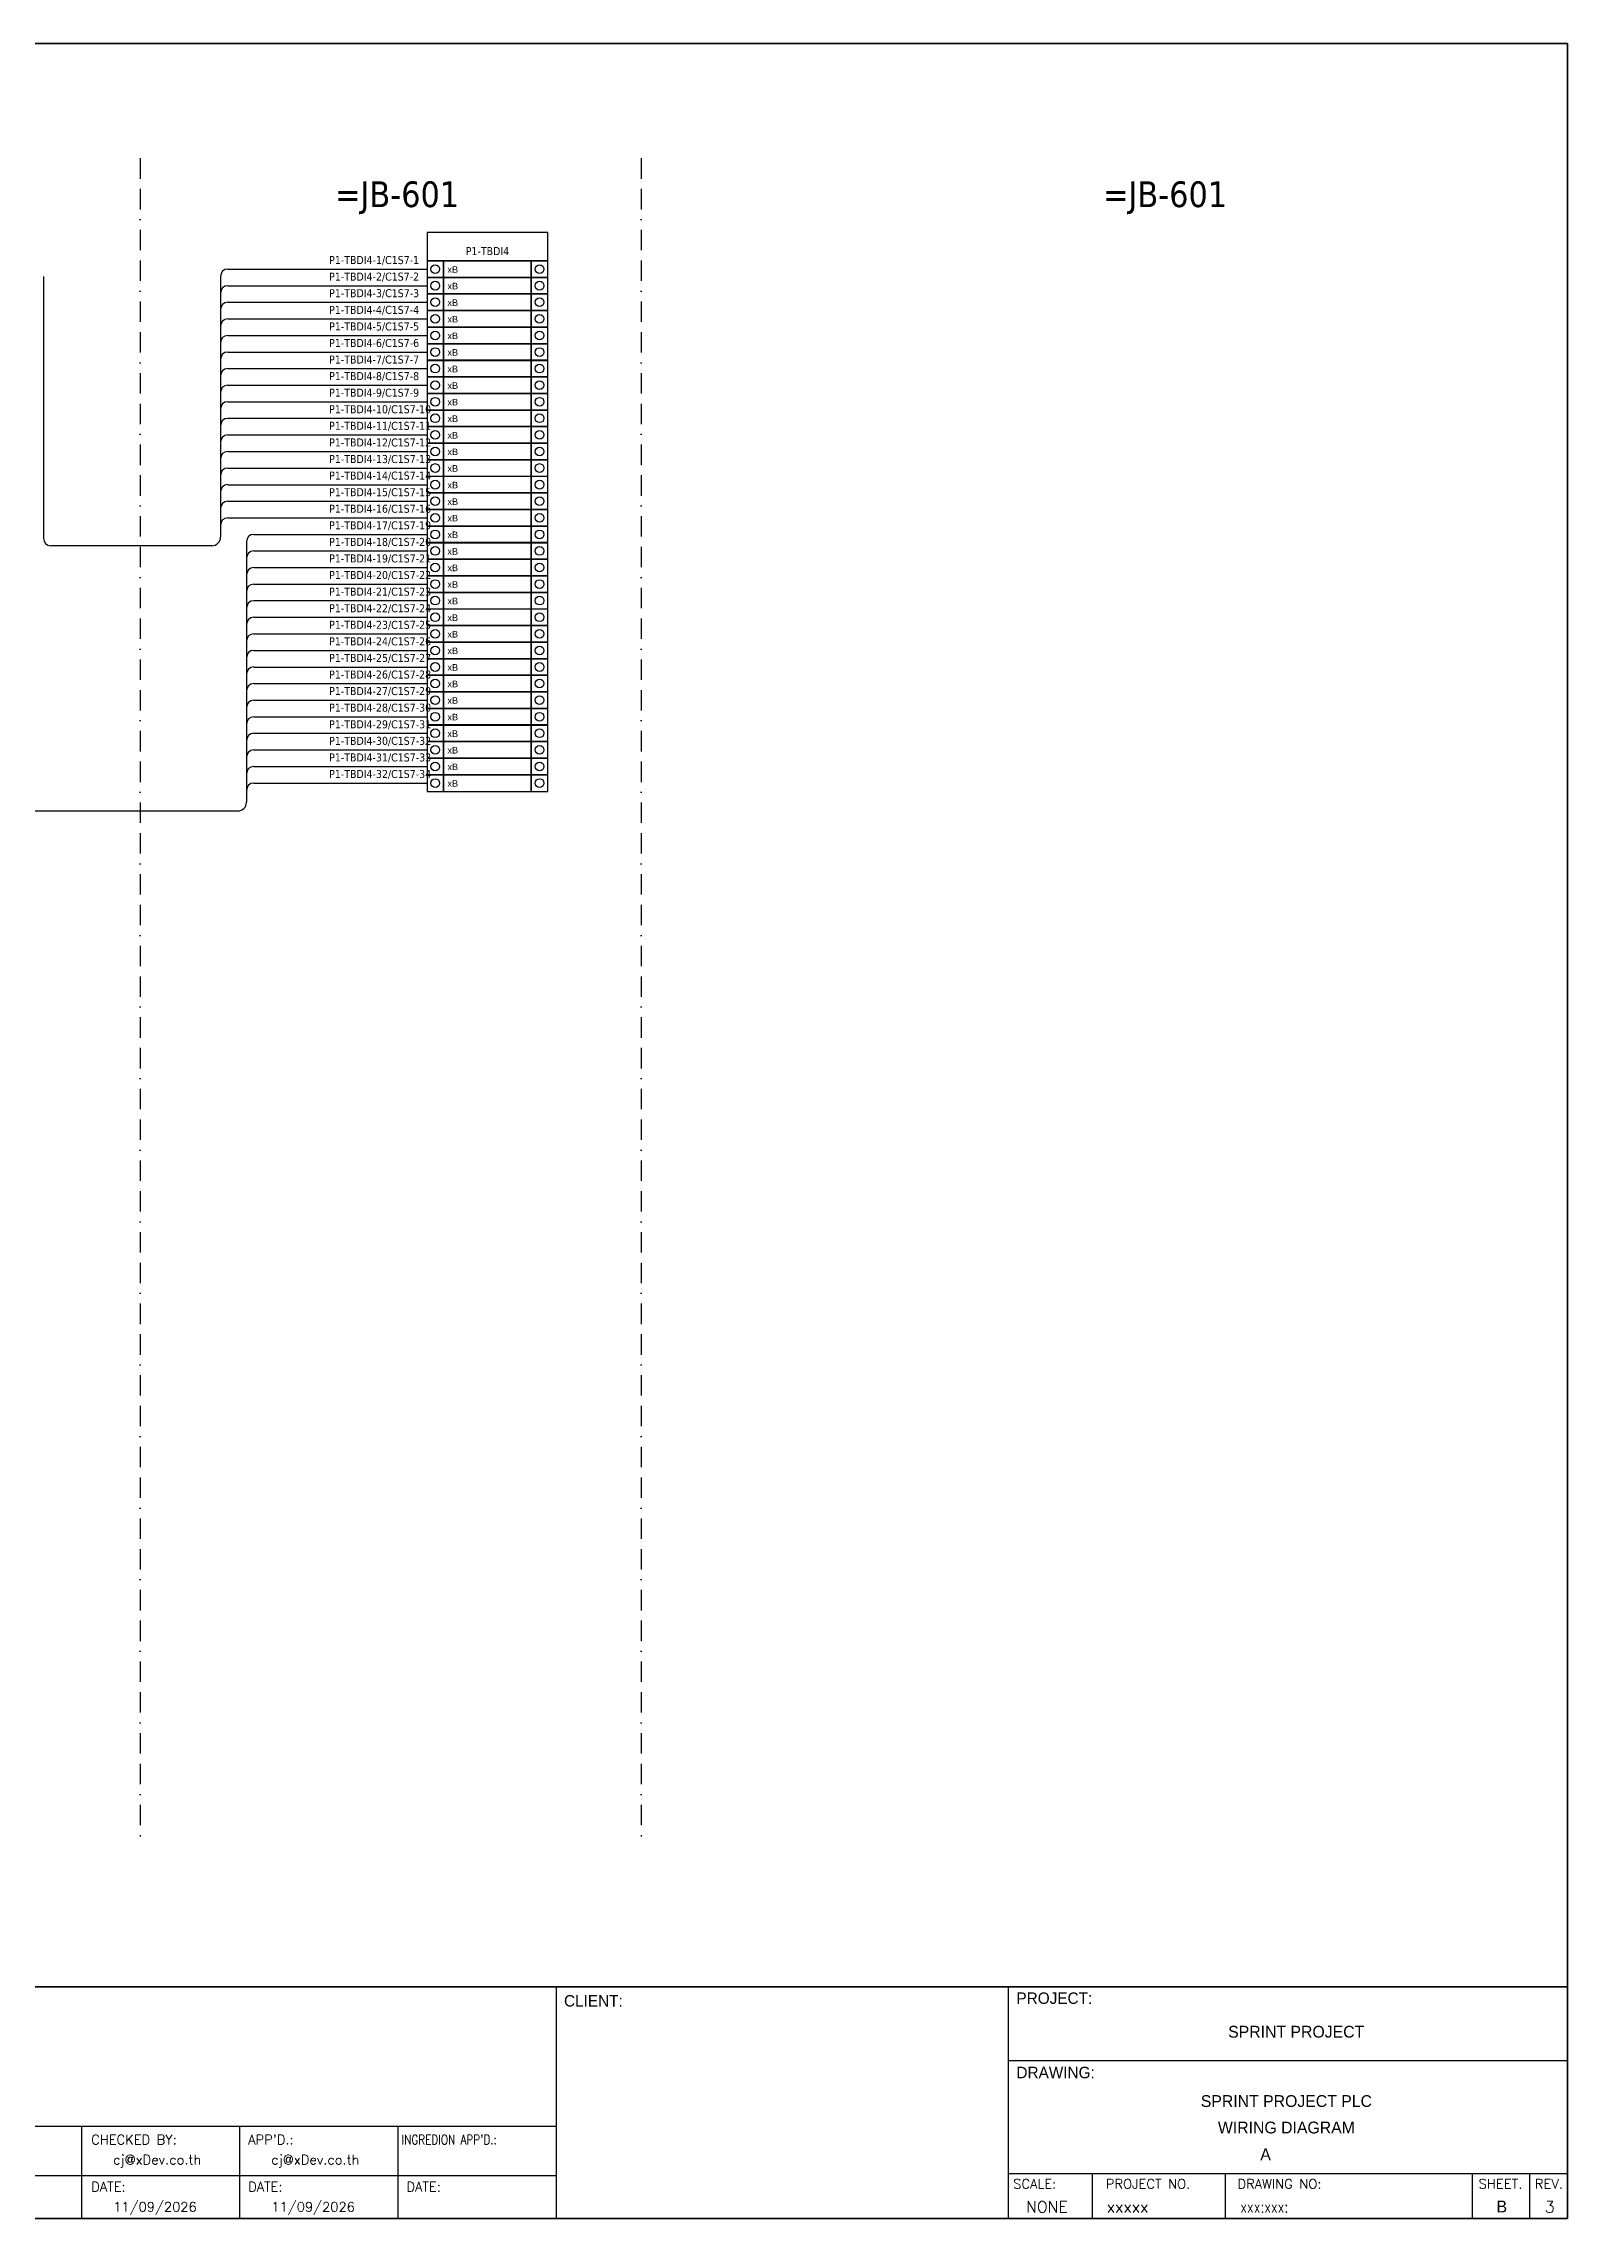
# Model space of a CAD drawing. Header units: millimetres. Extents: x 0 to 54213, y -3004 to 2820.
# Drawn here: x 31351 to 33246, y 0 to 2704 of the extents above; entities that cross this region are included whole.
import ezdxf
from ezdxf.enums import TextEntityAlignment as Align

# ---------------------------------------------------------------- set-up
doc = ezdxf.new("R2010")
doc.units = ezdxf.units.MM
doc.linetypes.add('BORDERX2', pattern=[88.9, 25.4, -12.7, 25.4, -12.7, 0, -12.7])
for name, color, linetype in [('GT_1', 9, 'Continuous'), ('HELPPOINT', 7, 'Continuous'), ('MEMBER', 7, 'Continuous'), ('x01001-FrameArea', 2, 'BORDERX2')]:
    doc.layers.add(name, color=color, linetype=linetype)
doc.layers.add('IE-WIRE', color=7, linetype='Continuous', lineweight=25)
doc.styles.add('HTX11', font='O8111901')
doc.styles.add('ROMANS', font='romans.shx', dxfattribs={"width": 0.85, "height": 25})
doc.styles.get("Standard").update_dxf_attribs({"font": 'arial.ttf'})
doc.styles.add('Tahoma', font='')
doc.styles.get('Tahoma').set_extended_font_data('Tahoma')

# ---------------------------------------------------------------- blocks, each defined once
blk = doc.blocks.new('xTermSingleLayer6')
at = {"color": 7, "ltscale": 25.4}
for points in [[(0, -537), (537, -537), (537, 0), (0, 0)], [(537, -537), (3378, -537), (3378, 0), (537, 0)], [(3378, -537), (3915, -537), (3915, 0), (3378, 0)]]:
    blk.add_lwpolyline(points, close=True, dxfattribs=at)
for centre in [(268, -268), (3647, -268)]:
    blk.add_circle(centre, 141, dxfattribs=at)
blk.add_attdef('TERMINAL_B', (661, -387), '', height=212)

msp = doc.modelspace()

# ---------------------------------------------------------------- linework, layer by layer
at = {"color": 4}
for p, q in [((32655.4, 56.1), (32655.4, 0)), ((32820.7, 56.1), (32820.7, 0))]:
    msp.add_line(p, q, dxfattribs=at)
at = {"color": 4, "ltscale": 0.5}
for p, q in [((33127.8, 56.1), (33127.8, 0)), ((33127.8, 56.1), (33127.8, 0)), ((33199, 56.1), (33199, 0)), ((33199, 56.1), (33199, 0))]:
    msp.add_line(p, q, dxfattribs=at)
at = {"color": 4, "ltscale": 25.4}
msp.add_lwpolyline([(31828, 2434), (31978.3, 2434), (31978.3, 2469.2), (31828, 2469.2)], close=True, dxfattribs=at)
at = {"layer": 'GT_1', "color": 4}
for p, q in [((31988.9, 0), (31988.9, 288.2)), ((32551.2, 0), (32551.2, 288.2)), ((32551.2, 0), (32551.2, 288.2)), ((32551.2, 0), (32551.2, 288.2)), ((31988.9, 114.3), (31201.9, 114.3)), ((31398.7, 0), (31398.7, 114.3)), ((31595.4, 0), (31595.4, 114.3)), ((31792.2, 0), (31792.2, 114.3)), ((32551.2, 56.1), (33246.4, 56.1)), ((31988.9, 52.9), (31201.9, 52.9))]:
    msp.add_line(p, q, dxfattribs=at)
at = {"layer": 'HELPPOINT', "color": 4, "lineweight": 35}
for p, q in [((29353.1, 2704.2), (33246.4, 2704.2)), ((29353.1, 2704.2), (33246.4, 2704.2)), ((33246.4, 2704.2), (33246.4, 0)), ((33246.4, 2704.2), (33246.4, 0)), ((33246.4, 0), (29353.1, 0)), ((33246.4, 0), (29353.1, 0))]:
    msp.add_line(p, q, dxfattribs=at)
at = {"layer": 'HELPPOINT', "color": 4}
for p, q in [((32551.2, 196.6), (33246.4, 196.6)), ((32551.2, 196.6), (33246.4, 196.6)), ((32551.2, 56.1), (33246.4, 56.1))]:
    msp.add_line(p, q, dxfattribs=at)
at = {"layer": 'IE-WIRE', "color": 4, "ltscale": 25.4}
for p, q in [((31351, 2414.6), (31351, 2088.8)), ((31571.1, 2414.6), (31571.1, 2090.6)), ((31580.3, 2423.7), (31828, 2423.7)), ((31580.3, 2423.7), (31828, 2423.7)), ((31580.3, 2403.1), (31828, 2403.1)), ((31580.3, 2403.1), (31828, 2403.1)), ((31580.3, 2382.5), (31828, 2382.5)), ((31580.3, 2382.5), (31828, 2382.5)), ((31580.3, 2361.9), (31828, 2361.9)), ((31580.3, 2361.9), (31828, 2361.9)), ((31580.3, 2341.2), (31828, 2341.2)), ((31580.3, 2341.2), (31828, 2341.2)), ((31580.3, 2320.6), (31828, 2320.6)), ((31580.3, 2320.6), (31828, 2320.6)), ((31580.3, 2300), (31828, 2300)), ((31580.3, 2300), (31828, 2300)), ((31580.3, 2279.4), (31828, 2279.4)), ((31580.3, 2279.4), (31828, 2279.4)), ((31580.3, 2258.8), (31828, 2258.8)), ((31580.3, 2258.8), (31828, 2258.8)), ((31580.3, 2238.2), (31828, 2238.2)), ((31580.3, 2238.2), (31828, 2238.2)), ((31580.3, 2217.6), (31828, 2217.6)), ((31580.3, 2217.6), (31828, 2217.6)), ((31580.3, 2197), (31828, 2197)), ((31580.3, 2197), (31828, 2197)), ((31580.3, 2176.3), (31828, 2176.3)), ((31580.3, 2176.3), (31828, 2176.3)), ((31580.3, 2155.7), (31828, 2155.7)), ((31580.3, 2155.7), (31828, 2155.7)), ((31580.3, 2135.1), (31828, 2135.1)), ((31580.3, 2135.1), (31828, 2135.1)), ((31580.3, 2114.5), (31828, 2114.5)), ((31580.3, 2114.5), (31828, 2114.5)), ((31603.5, 2084.8), (31603.5, 1760.8)), ((31612.6, 2093.9), (31828, 2093.9)), ((31612.6, 2093.9), (31828, 2093.9)), ((31612.6, 2073.3), (31828, 2073.3)), ((31612.6, 2073.3), (31828, 2073.3)), ((31612.6, 2052.7), (31828, 2052.7)), ((31612.6, 2052.7), (31828, 2052.7)), ((31612.6, 2032.1), (31828, 2032.1)), ((31612.6, 2032.1), (31828, 2032.1)), ((31612.6, 2011.5), (31828, 2011.5)), ((31612.6, 2011.5), (31828, 2011.5)), ((31612.6, 1990.8), (31828, 1990.8)), ((31612.6, 1990.8), (31828, 1990.8)), ((31612.6, 1970.2), (31828, 1970.2)), ((31612.6, 1970.2), (31828, 1970.2)), ((31612.6, 1949.6), (31828, 1949.6)), ((31612.6, 1949.6), (31828, 1949.6)), ((31612.6, 1929), (31828, 1929)), ((31612.6, 1929), (31828, 1929)), ((31612.6, 1908.4), (31828, 1908.4)), ((31612.6, 1908.4), (31828, 1908.4)), ((31612.6, 1887.8), (31828, 1887.8)), ((31612.6, 1887.8), (31828, 1887.8)), ((31612.6, 1867.2), (31828, 1867.2)), ((31612.6, 1867.2), (31828, 1867.2)), ((31612.6, 1846.6), (31828, 1846.6)), ((31612.6, 1846.6), (31828, 1846.6)), ((31612.6, 1825.9), (31828, 1825.9)), ((31612.6, 1825.9), (31828, 1825.9)), ((31612.6, 1805.3), (31828, 1805.3)), ((31612.6, 1805.3), (31828, 1805.3)), ((31612.6, 1784.7), (31828, 1784.7)), ((31612.6, 1784.7), (31828, 1784.7))]:
    msp.add_line(p, q, dxfattribs=at)
at = {"layer": 'IE-WIRE', "color": 4}
for p, q in [((31360, 2079.9), (31560.4, 2079.9)), ((31326.9, 1750.1), (31592.7, 1750.1))]:
    msp.add_line(p, q, dxfattribs=at)
at = {"layer": 'IE-WIRE', "color": 4, "ltscale": 25.4}
for centre, radius, start, end in [((31580.3, 2414.6), 9.14, 90, 180), ((31580.3, 2393.9), 9.14, 90, 180), ((31580.3, 2373.3), 9.14, 90, 180), ((31580.3, 2352.7), 9.14, 90, 180), ((31580.3, 2332.1), 9.14, 90, 180), ((31580.3, 2311.5), 9.14, 90, 180), ((31580.3, 2290.9), 9.14, 90, 180), ((31580.3, 2270.3), 9.14, 90, 180), ((31580.3, 2249.7), 9.14, 90, 180), ((31580.3, 2229), 9.14, 90, 180), ((31580.3, 2208.4), 9.14, 90, 180), ((31580.3, 2187.8), 9.14, 90, 180), ((31580.3, 2167.2), 9.14, 90, 180), ((31580.3, 2146.6), 9.14, 90, 180), ((31580.3, 2126), 9.14, 90, 180), ((31580.3, 2105.4), 9.14, 90, 180), ((31560.4, 2090.6), 10.8, 270, 0), ((31612.6, 2084.8), 9.14, 90, 180), ((31612.6, 2064.2), 9.14, 90, 180), ((31612.6, 2043.5), 9.14, 90, 180), ((31612.6, 2022.9), 9.14, 90, 180), ((31612.6, 2002.3), 9.14, 90, 180), ((31612.6, 1981.7), 9.14, 90, 180), ((31612.6, 1961.1), 9.14, 90, 180), ((31612.6, 1940.5), 9.14, 90, 180), ((31612.6, 1919.9), 9.14, 90, 180), ((31612.6, 1899.3), 9.14, 90, 180), ((31612.6, 1878.6), 9.14, 90, 180), ((31612.6, 1858), 9.14, 90, 180), ((31612.6, 1837.4), 9.14, 90, 180), ((31612.6, 1816.8), 9.14, 90, 180), ((31612.6, 1796.2), 9.14, 90, 180), ((31592.7, 1760.8), 10.8, 270, 0), ((31612.6, 1775.6), 9.14, 90, 180)]:
    msp.add_arc(centre, radius, start, end, dxfattribs=at)
at = {"layer": 'IE-WIRE', "color": 4}
msp.add_arc((31360, 2088.8), 8.96, 180, 270, dxfattribs=at)
at = {"layer": 'MEMBER', "color": 4, "lineweight": 35}
msp.add_line((29353.1, 288.2), (33246.4, 288.2), dxfattribs=at)
msp.add_line((29353.1, 288.2), (33246.4, 288.2), dxfattribs=at)
at = {"layer": 'MEMBER', "color": 4}
for p, q in [((32551.2, 196.6), (33246.4, 196.6)), ((32551.2, 196.6), (33246.4, 196.6)), ((32551.2, 56.1), (33246.4, 56.1)), ((32551.2, 56.1), (33246.4, 56.1))]:
    msp.add_line(p, q, dxfattribs=at)
at = {"layer": 'x01001-FrameArea'}
for p, q in [((31471.3, 2561.5), (31471.3, 475)), ((32094.4, 2561.5), (32094.4, 475))]:
    msp.add_line(p, q, dxfattribs=at)

# ---------------------------------------------------------------- block references
at = {"xscale": 0.0384, "yscale": 0.0384, "zscale": 0.0384}
for p in [(31828, 2434), (31828, 2413.4), (31828, 2392.8), (31828, 2372.2), (31828, 2351.5), (31828, 2330.9), (31828, 2310.3), (31828, 2289.7), (31828, 2269.1), (31828, 2248.5), (31828, 2227.9), (31828, 2207.3), (31828, 2186.7), (31828, 2166), (31828, 2145.4), (31828, 2124.8), (31828, 2104.2), (31828, 2083.6), (31828, 2063), (31828, 2042.4), (31828, 2021.8), (31828, 2001.1), (31828, 1980.5), (31828, 1959.9), (31828, 1939.3), (31828, 1918.7), (31828, 1898.1), (31828, 1877.5), (31828, 1856.9), (31828, 1836.3), (31828, 1815.6), (31828, 1795)]:
    msp.add_blockref('xTermSingleLayer6', p, dxfattribs=at).add_auto_attribs({'TERMINAL_B': 'xB'})

# ---------------------------------------------------------------- texts
at = {"color": 2, "style": 'Tahoma'}
for p in [(31790.8, 2516.8), (32745.9, 2516.8)]:
    msp.add_text('=JB-601', height=32, dxfattribs=at).set_placement(p, align=Align.MIDDLE_CENTER)
at = {"color": 4, "style": 'Tahoma'}
for s, p in [('P1-TBDI4-1/C1S7-1', (31706.3, 2430)), ('P1-TBDI4-2/C1S7-2', (31706.3, 2409.4)), ('P1-TBDI4-3/C1S7-3', (31706.3, 2388.8)), ('P1-TBDI4-4/C1S7-4', (31706.3, 2368.1)), ('P1-TBDI4-5/C1S7-5', (31706.3, 2347.5)), ('P1-TBDI4-6/C1S7-6', (31706.3, 2326.9)), ('P1-TBDI4-7/C1S7-7', (31706.3, 2306.3)), ('P1-TBDI4-8/C1S7-8', (31706.3, 2285.7)), ('P1-TBDI4-9/C1S7-9', (31706.3, 2265.1)), ('P1-TBDI4-10/C1S7-10', (31706.3, 2244.5)), ('P1-TBDI4-11/C1S7-11', (31706.3, 2223.9)), ('P1-TBDI4-12/C1S7-12', (31706.3, 2203.2)), ('P1-TBDI4-13/C1S7-13', (31706.3, 2182.6)), ('P1-TBDI4-14/C1S7-14', (31706.3, 2162)), ('P1-TBDI4-15/C1S7-15', (31706.3, 2141.4)), ('P1-TBDI4-16/C1S7-16', (31706.3, 2120.8)), ('P1-TBDI4-17/C1S7-19', (31706.3, 2100.2)), ('P1-TBDI4-18/C1S7-20', (31706.3, 2079.6)), ('P1-TBDI4-19/C1S7-21', (31706.3, 2059)), ('P1-TBDI4-20/C1S7-22', (31706.3, 2038.4)), ('P1-TBDI4-21/C1S7-23', (31706.3, 2017.7)), ('P1-TBDI4-22/C1S7-24', (31706.3, 1997.1)), ('P1-TBDI4-23/C1S7-25', (31706.3, 1976.5)), ('P1-TBDI4-24/C1S7-26', (31706.3, 1955.9)), ('P1-TBDI4-25/C1S7-27', (31706.3, 1935.3)), ('P1-TBDI4-26/C1S7-28', (31706.3, 1914.7)), ('P1-TBDI4-27/C1S7-29', (31706.3, 1894.1)), ('P1-TBDI4-28/C1S7-30', (31706.3, 1873.5)), ('P1-TBDI4-29/C1S7-31', (31706.3, 1852.8)), ('P1-TBDI4-30/C1S7-32', (31706.3, 1832.2)), ('P1-TBDI4-31/C1S7-33', (31706.3, 1811.6)), ('P1-TBDI4-32/C1S7-34', (31706.3, 1791))]:
    msp.add_text(s, height=9.949, dxfattribs=at).set_placement(p)
msp.add_text('P1-TBDI4', height=9.95, dxfattribs=at).set_placement((31903.2, 2446.1), align=Align.MIDDLE_CENTER)
at = {"color": 4, "ltscale": 100, "style": 'HTX11'}
for s, p in [('SPRINT PROJECT', (32909, 232.2)), ('SPRINT PROJECT PLC', (32896.8, 146)), ('WIRING DIAGRAM', (32896.8, 113.1))]:
    msp.add_text(s, height=14.693, dxfattribs=at).set_placement(p, align=Align.MIDDLE_CENTER)
at = {"style": 'HTX11'}
for tag, text, height, p in [('A', 'A', 14.8, (32870.9, 79.8)), ('B', 'CHASSIS C1 SLOT 7', 14.821, (33164.7, 14.9))]:
    msp.add_attdef(tag, text=text, height=height, dxfattribs=at).set_placement(p, align=Align.MIDDLE_CENTER)
at = {"layer": 'GT_1', "color": 4, "style": 'HTX11'}
for s, p in [('CLIENT:', (31998.4, 263.5)), ('PROJECT:', (32561.1, 266.8)), ('DRAWING:', (32561.1, 174.4))]:
    msp.add_text(s, height=14.25, dxfattribs=at).set_placement(p)
at = {"layer": 'MEMBER', "color": 4, "ltscale": 0.8, "style": 'ROMANS'}
for s, height, p in [('CHECKED BY:', 11.875, (31410.4, 92.1)), ("APP'D.:", 11.88, (31605.6, 92.1)), ('cj@xDev.co.th', 11.875, (31437.7, 67.2)), ('cj@xDev.co.th', 11.875, (31634.4, 67.2)), ('DATE:', 11.88, (31410.4, 33.6)), ('DATE:', 11.88, (31605.6, 33.6)), ('DATE:', 11.88, (31802.4, 33.6)), ('SCALE:', 11.88, (32557.1, 37.1)), ('PROJECT NO.', 11.875, (32672.3, 37.1)), ('DRAWING NO:', 11.875, (32836, 37.1)), ('SHEET.', 12, (33135.8, 37.1)), ('REV.', 12, (33205.7, 37.1)), ('11/09/2026', 11.88, (31437.7, 8.5)), ('11/09/2026', 11.88, (31634.4, 8.5)), ('NONE', 14.23, (32573.1, 7.3)), ('xxxxx', 14.23, (32673.5, 7.3))]:
    msp.add_text(s, height=height, dxfattribs=at).set_placement(p)
at = {"layer": 'MEMBER', "color": 4, "ltscale": 0.8, "style": 'ROMANS', "width": 0.8}
for s, height, p in [("INGREDION APP'D.:", 11.875, (31796.4, 92.1)), ('xxx:xxx:', 14.23, (32839.7, 7.3))]:
    msp.add_text(s, height=height, dxfattribs=at).set_placement(p)
at = {"layer": 'MEMBER', "color": 4, "ltscale": 0.8, "style": 'ROMANS'}
msp.add_text('3', height=14.2, dxfattribs=at).set_placement((33224.3, 7.3), align=Align.CENTER)

doc.saveas('drawing.dxf')
